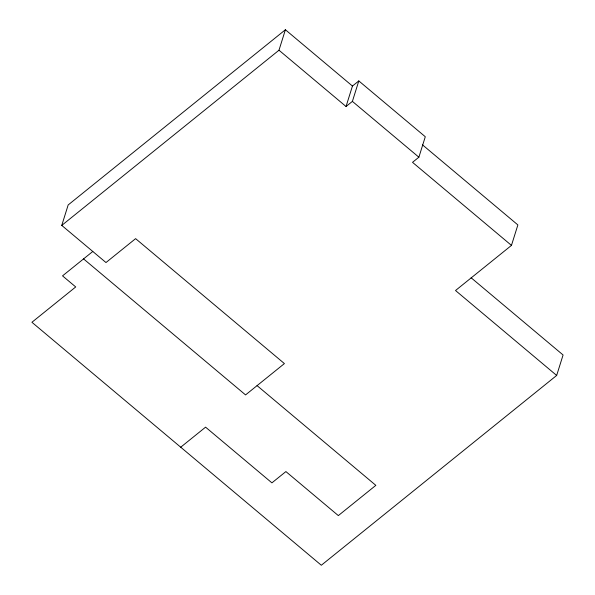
<?xml version="1.0" encoding="UTF-8"?>
<svg xmlns="http://www.w3.org/2000/svg" width="595" height="595" viewBox="0 0 595 595"><rect width="100%" height="100%" fill="white"/><g stroke="black" fill="none" stroke-linecap="round" stroke-linejoin="round"><path stroke-width="0.89" d="M83.568 258.899L245.564 394.909L284.41 363.582L135.608 238.647L105.984 262.544L61.761 225.408L68.172 204.948L285.399 29.75L352.448 86.044L346.037 106.512L278.988 50.218L285.399 29.75M346.037 106.512L352.396 101.388L358.807 80.92L425.291 136.738L418.88 157.206L412.521 162.331L511.462 245.4L455.517 290.516L556.667 375.445L321.322 565.25L31.922 322.274L75.721 286.946L62.527 275.864L92.79 251.462M511.462 245.4L517.873 224.932L422.495 144.853M556.667 375.445L563.078 354.977L471.121 277.776M61.761 225.408L278.988 50.218M352.448 86.044L358.807 80.92M180.724 447.202L205.58 427.158L271.915 482.857L285.905 471.575L338.332 515.597L375.839 485.349L257.07 385.627M352.396 101.388L418.88 157.206"/></g></svg>
